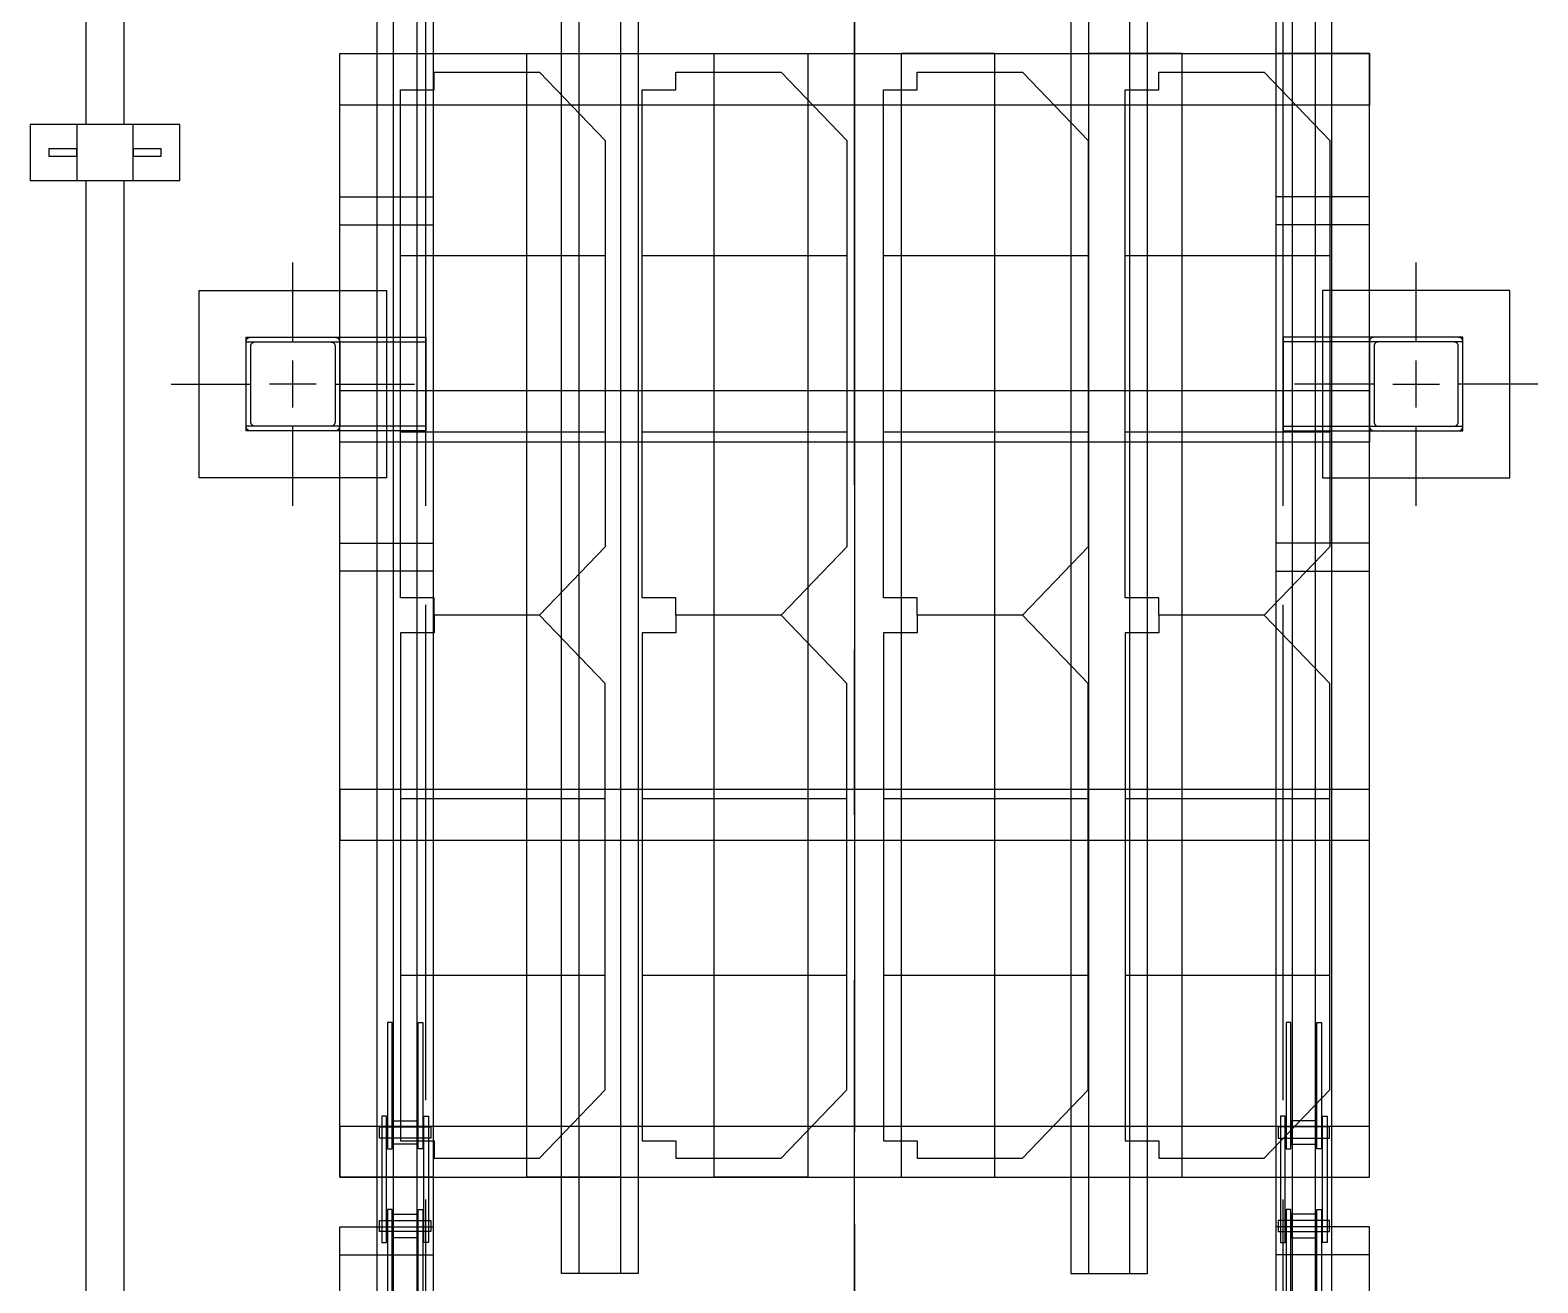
# Model space of a CAD drawing. Extents: x -115306 to 97263, y 46189 to 262006.
# Drawn here: x -41989 to -40378, y 245996 to 247334 of the extents above; entities that cross this region are included whole.
import ezdxf

# ---------------------------------------------------------------- set-up
doc = ezdxf.new("R2010")
doc.units = 0
doc.header["$LTSCALE"] = 508
for name, pattern in [('STYLE_02', [0.694427, 0.486069, -0.208359]), ('STYLE_03', [1.25, 1.041641, -0.208359]), ('STYLE_06', [3.125, 2.083359, -0.347214, 0.347214, -0.347214])]:
    doc.linetypes.add(name, pattern=pattern)
doc.layers.add('INSTALACION_NUEVA', color=7, linetype='CONTINUOUS')

# ---------------------------------------------------------------- blocks, each defined once
blk = doc.blocks.new('*U333')
at = {"layer": 'INSTALACION_NUEVA', "color": 4, "linetype": 'Continuous'}
for p, q in [((-17102.8, 23278.7), (-17202.8, 23278.7)), ((-17102.8, 22938.7), (-17202.8, 22938.7))]:
    blk.add_line(p, q, dxfattribs=at)
at = {"layer": 'INSTALACION_NUEVA', "color": 1, "linetype": 'Continuous'}
blk.add_lwpolyline([(-17102.8, 22908.7), (-17102.8, 23308.7), (-17202.8, 23308.7), (-17202.8, 22908.7)], close=True, dxfattribs=at)
blk = doc.blocks.new('*U334')
at = {"layer": 'INSTALACION_NUEVA', "color": 1, "linetype": 'Continuous'}
blk.add_lwpolyline([(-17002.8, 23058.7), (-17002.8, 23158.7), (-17194.8, 23158.7), (-17194.8, 23058.7)], close=True, dxfattribs=at)
at = {"layer": 'INSTALACION_NUEVA', "color": 4, "linetype": 'STYLE_03'}
blk.add_lwpolyline([(-17002.8, 23063.7), (-17002.8, 23153.7), (-17194.8, 23153.7), (-17194.8, 23063.7)], close=True, dxfattribs=at)
blk = doc.blocks.new('*U335')
at = {"layer": 'INSTALACION_NUEVA', "color": 1, "linetype": 'STYLE_02'}
blk.add_lwpolyline([(-17002.8, 23153.7), (-17002.8, 23154.2), (-17002.9, 23154.7), (-17003, 23155.2), (-17003.2, 23155.6), (-17003.4, 23156.1), (-17003.6, 23156.5), (-17003.9, 23156.9), (-17004.2, 23157.3), (-17004.6, 23157.6), (-17005, 23157.9), (-17005.4, 23158.1), (-17005.9, 23158.3), (-17006.3, 23158.5), (-17006.8, 23158.6), (-17007.3, 23158.7), (-17007.8, 23158.7), (-17097.8, 23158.7), (-17098.3, 23158.7), (-17098.8, 23158.6), (-17099.2, 23158.5), (-17099.7, 23158.3), (-17100.1, 23158.1), (-17100.6, 23157.9), (-17100.9, 23157.6), (-17101.3, 23157.3), (-17101.6, 23156.9), (-17101.9, 23156.5), (-17102.2, 23156.1), (-17102.4, 23155.6), (-17102.6, 23155.2), (-17102.7, 23154.7), (-17102.8, 23154.2), (-17102.8, 23153.7), (-17102.8, 23063.7), (-17102.8, 23063.2), (-17102.7, 23062.7), (-17102.6, 23062.3), (-17102.4, 23061.8), (-17102.2, 23061.4), (-17101.9, 23060.9), (-17101.6, 23060.5), (-17101.3, 23060.2), (-17100.9, 23059.9), (-17100.6, 23059.6), (-17100.1, 23059.3), (-17099.7, 23059.1), (-17099.2, 23058.9), (-17098.8, 23058.8), (-17098.3, 23058.7), (-17097.8, 23058.7), (-17007.8, 23058.7), (-17007.3, 23058.7), (-17006.8, 23058.8), (-17006.3, 23058.9), (-17005.9, 23059.1), (-17005.4, 23059.3), (-17005, 23059.6), (-17004.6, 23059.8), (-17004.2, 23060.2), (-17003.9, 23060.5), (-17003.6, 23060.9), (-17003.4, 23061.4), (-17003.2, 23061.8), (-17003, 23062.3), (-17002.9, 23062.7), (-17002.8, 23063.2), (-17002.8, 23063.7), (-17002.8, 23153.7)], close=True, dxfattribs=at)
at = {"layer": 'INSTALACION_NUEVA', "color": 4, "linetype": 'STYLE_02'}
blk.add_lwpolyline([(-17007.8, 23149.2), (-17007.8, 23149.7), (-17007.9, 23150.1), (-17008, 23150.5), (-17008.1, 23150.9), (-17008.3, 23151.3), (-17008.5, 23151.7), (-17008.8, 23152.1), (-17009.1, 23152.4), (-17009.4, 23152.7), (-17009.8, 23153), (-17010.2, 23153.2), (-17010.6, 23153.4), (-17011, 23153.5), (-17011.4, 23153.6), (-17011.8, 23153.7), (-17012.3, 23153.7), (-17093.3, 23153.7), (-17093.7, 23153.7), (-17094.2, 23153.6), (-17094.6, 23153.5), (-17095, 23153.4), (-17095.4, 23153.2), (-17095.8, 23153), (-17096.1, 23152.7), (-17096.5, 23152.4), (-17096.8, 23152.1), (-17097, 23151.7), (-17097.2, 23151.3), (-17097.4, 23150.9), (-17097.6, 23150.5), (-17097.7, 23150.1), (-17097.8, 23149.7), (-17097.8, 23149.2), (-17097.8, 23068.2), (-17097.8, 23067.8), (-17097.7, 23067.3), (-17097.6, 23066.9), (-17097.4, 23066.5), (-17097.2, 23066.1), (-17097, 23065.7), (-17096.8, 23065.4), (-17096.5, 23065), (-17096.1, 23064.7), (-17095.8, 23064.5), (-17095.4, 23064.2), (-17095, 23064.1), (-17094.6, 23063.9), (-17094.2, 23063.8), (-17093.7, 23063.7), (-17093.3, 23063.7), (-17012.3, 23063.7), (-17011.8, 23063.7), (-17011.4, 23063.8), (-17011, 23063.9), (-17010.6, 23064.1), (-17010.2, 23064.2), (-17009.8, 23064.5), (-17009.4, 23064.7), (-17009.1, 23065), (-17008.8, 23065.4), (-17008.5, 23065.7), (-17008.3, 23066.1), (-17008.1, 23066.5), (-17008, 23066.9), (-17007.9, 23067.3), (-17007.8, 23067.8), (-17007.8, 23068.2), (-17007.8, 23149.2)], close=True, dxfattribs=at)
blk = doc.blocks.new('*U336')
at = {"layer": 'INSTALACION_NUEVA', "color": 4, "linetype": 'Continuous'}
for p, q in [((-17052.8, 23153.7), (-17052.8, 23238.7)), ((-17052.8, 23083.7), (-17052.8, 23133.7)), ((-17097.8, 23108.7), (-17182.8, 23108.7)), ((-17077.8, 23108.7), (-17027.8, 23108.7)), ((-16922.8, 23108.7), (-17007.8, 23108.7)), ((-17052.8, 22978.7), (-17052.8, 23063.7))]:
    blk.add_line(p, q, dxfattribs=at)
blk = doc.blocks.new('*U337')
at = {"layer": 'INSTALACION_NUEVA', "color": 4, "linetype": 'Continuous'}
for p, q in [((-17102.8, 22178.7), (-17202.8, 22178.7)), ((-17102.8, 21838.7), (-17202.8, 21838.7))]:
    blk.add_line(p, q, dxfattribs=at)
at = {"layer": 'INSTALACION_NUEVA', "color": 1, "linetype": 'Continuous'}
blk.add_lwpolyline([(-17102.8, 21808.7), (-17102.8, 22208.7), (-17202.8, 22208.7), (-17202.8, 21808.7)], close=True, dxfattribs=at)
blk = doc.blocks.new('*U346')
at = {"layer": 'INSTALACION_NUEVA', "color": 4, "linetype": 'Continuous'}
for p, q in [((-18202.8, 23278.7), (-18102.8, 23278.7)), ((-18202.8, 22938.7), (-18102.8, 22938.7))]:
    blk.add_line(p, q, dxfattribs=at)
at = {"layer": 'INSTALACION_NUEVA', "color": 1, "linetype": 'Continuous'}
blk.add_lwpolyline([(-18202.8, 22908.7), (-18202.8, 23308.7), (-18102.8, 23308.7), (-18102.8, 22908.7)], close=True, dxfattribs=at)
blk = doc.blocks.new('*U347')
at = {"layer": 'INSTALACION_NUEVA', "color": 1, "linetype": 'Continuous'}
blk.add_lwpolyline([(-18302.8, 23058.7), (-18302.8, 23158.7), (-18110.8, 23158.7), (-18110.8, 23058.7)], close=True, dxfattribs=at)
at = {"layer": 'INSTALACION_NUEVA', "color": 4, "linetype": 'STYLE_03'}
blk.add_lwpolyline([(-18302.8, 23063.7), (-18302.8, 23153.7), (-18110.8, 23153.7), (-18110.8, 23063.7)], close=True, dxfattribs=at)
blk = doc.blocks.new('*U348')
at = {"layer": 'INSTALACION_NUEVA', "color": 1, "linetype": 'STYLE_02'}
blk.add_lwpolyline([(-18302.8, 23153.7), (-18302.8, 23154.2), (-18302.7, 23154.7), (-18302.6, 23155.2), (-18302.4, 23155.6), (-18302.2, 23156.1), (-18301.9, 23156.5), (-18301.6, 23156.9), (-18301.3, 23157.3), (-18300.9, 23157.6), (-18300.6, 23157.9), (-18300.1, 23158.1), (-18299.7, 23158.3), (-18299.2, 23158.5), (-18298.8, 23158.6), (-18298.3, 23158.7), (-18297.8, 23158.7), (-18207.8, 23158.7), (-18207.3, 23158.7), (-18206.8, 23158.6), (-18206.3, 23158.5), (-18205.9, 23158.3), (-18205.4, 23158.1), (-18205, 23157.9), (-18204.6, 23157.6), (-18204.2, 23157.3), (-18203.9, 23156.9), (-18203.6, 23156.5), (-18203.4, 23156.1), (-18203.2, 23155.6), (-18203, 23155.2), (-18202.9, 23154.7), (-18202.8, 23154.2), (-18202.8, 23153.7), (-18202.8, 23063.7), (-18202.8, 23063.2), (-18202.9, 23062.7), (-18203, 23062.3), (-18203.2, 23061.8), (-18203.4, 23061.4), (-18203.6, 23060.9), (-18203.9, 23060.5), (-18204.2, 23060.2), (-18204.6, 23059.9), (-18205, 23059.6), (-18205.4, 23059.3), (-18205.9, 23059.1), (-18206.3, 23058.9), (-18206.8, 23058.8), (-18207.3, 23058.7), (-18207.8, 23058.7), (-18297.8, 23058.7), (-18298.3, 23058.7), (-18298.8, 23058.8), (-18299.2, 23058.9), (-18299.7, 23059.1), (-18300.1, 23059.3), (-18300.6, 23059.6), (-18300.9, 23059.8), (-18301.3, 23060.2), (-18301.6, 23060.5), (-18301.9, 23060.9), (-18302.2, 23061.4), (-18302.4, 23061.8), (-18302.6, 23062.3), (-18302.7, 23062.7), (-18302.8, 23063.2), (-18302.8, 23063.7), (-18302.8, 23153.7)], close=True, dxfattribs=at)
at = {"layer": 'INSTALACION_NUEVA', "color": 4, "linetype": 'STYLE_02'}
blk.add_lwpolyline([(-18297.8, 23149.2), (-18297.8, 23149.7), (-18297.7, 23150.1), (-18297.6, 23150.5), (-18297.4, 23150.9), (-18297.2, 23151.3), (-18297, 23151.7), (-18296.8, 23152.1), (-18296.5, 23152.4), (-18296.1, 23152.7), (-18295.8, 23153), (-18295.4, 23153.2), (-18295, 23153.4), (-18294.6, 23153.5), (-18294.2, 23153.6), (-18293.7, 23153.7), (-18293.3, 23153.7), (-18212.3, 23153.7), (-18211.8, 23153.7), (-18211.4, 23153.6), (-18211, 23153.5), (-18210.6, 23153.4), (-18210.2, 23153.2), (-18209.8, 23153), (-18209.4, 23152.7), (-18209.1, 23152.4), (-18208.8, 23152.1), (-18208.5, 23151.7), (-18208.3, 23151.3), (-18208.1, 23150.9), (-18208, 23150.5), (-18207.9, 23150.1), (-18207.8, 23149.7), (-18207.8, 23149.2), (-18207.8, 23068.2), (-18207.8, 23067.8), (-18207.9, 23067.3), (-18208, 23066.9), (-18208.1, 23066.5), (-18208.3, 23066.1), (-18208.5, 23065.7), (-18208.8, 23065.4), (-18209.1, 23065), (-18209.4, 23064.7), (-18209.8, 23064.5), (-18210.2, 23064.2), (-18210.6, 23064.1), (-18211, 23063.9), (-18211.4, 23063.8), (-18211.8, 23063.7), (-18212.3, 23063.7), (-18293.3, 23063.7), (-18293.7, 23063.7), (-18294.2, 23063.8), (-18294.6, 23063.9), (-18295, 23064.1), (-18295.4, 23064.2), (-18295.8, 23064.5), (-18296.1, 23064.7), (-18296.5, 23065), (-18296.8, 23065.4), (-18297, 23065.7), (-18297.2, 23066.1), (-18297.4, 23066.5), (-18297.6, 23066.9), (-18297.7, 23067.3), (-18297.8, 23067.8), (-18297.8, 23068.2), (-18297.8, 23149.2)], close=True, dxfattribs=at)
blk = doc.blocks.new('*U349')
at = {"layer": 'INSTALACION_NUEVA', "color": 4, "linetype": 'Continuous'}
for p, q in [((-18252.8, 23153.7), (-18252.8, 23238.7)), ((-18252.8, 23083.7), (-18252.8, 23133.7)), ((-18382.8, 23108.7), (-18297.8, 23108.7)), ((-18227.8, 23108.7), (-18277.8, 23108.7)), ((-18207.8, 23108.7), (-18122.8, 23108.7)), ((-18252.8, 22978.7), (-18252.8, 23063.7))]:
    blk.add_line(p, q, dxfattribs=at)
blk = doc.blocks.new('*U350')
at = {"layer": 'INSTALACION_NUEVA', "color": 4, "linetype": 'Continuous'}
for p, q in [((-18202.8, 22178.7), (-18102.8, 22178.7)), ((-18202.8, 21838.7), (-18102.8, 21838.7))]:
    blk.add_line(p, q, dxfattribs=at)
at = {"layer": 'INSTALACION_NUEVA', "color": 1, "linetype": 'Continuous'}
blk.add_lwpolyline([(-18202.8, 21808.7), (-18202.8, 22208.7), (-18102.8, 22208.7), (-18102.8, 21808.7)], close=True, dxfattribs=at)
blk = doc.blocks.new('*U360')
at = {"layer": 'INSTALACION_NUEVA', "color": 4, "linetype": 'Continuous'}
for points in [[(-17191.8, 22426.9), (-17191.8, 22291.9), (-17186.8, 22291.9), (-17186.8, 22426.9)], [(-17158.8, 22426.9), (-17153.8, 22426.9), (-17153.8, 22291.9), (-17158.8, 22291.9)], [(-17197.8, 22326.9), (-17197.8, 22191.9), (-17192.8, 22191.9), (-17192.8, 22326.9)], [(-17152.8, 22326.9), (-17147.8, 22326.9), (-17147.8, 22191.9), (-17152.8, 22191.9)], [(-17200.3, 22315.4), (-17200.3, 22303.4), (-17145.3, 22303.4), (-17145.3, 22315.4)], [(-17185.8, 22321.9), (-17185.8, 22296.9), (-17159.8, 22296.9), (-17159.8, 22321.9)], [(-17200.3, 22215.4), (-17200.3, 22203.4), (-17145.3, 22203.4), (-17145.3, 22215.4)], [(-17191.8, 22226.9), (-17191.8, 22091.9), (-17186.8, 22091.9), (-17186.8, 22226.9)], [(-17185.8, 22221.9), (-17185.8, 22196.9), (-17159.8, 22196.9), (-17159.8, 22221.9)], [(-17158.8, 22226.9), (-17153.8, 22226.9), (-17153.8, 22091.9), (-17158.8, 22091.9)], [(-17200.3, 22115.4), (-17200.3, 22103.4), (-17145.3, 22103.4), (-17145.3, 22115.4)], [(-17197.8, 22126.9), (-17197.8, 21991.9), (-17192.8, 21991.9), (-17192.8, 22126.9)], [(-17185.8, 22121.9), (-17185.8, 22096.9), (-17159.8, 22096.9), (-17159.8, 22121.9)], [(-17152.8, 22126.9), (-17147.8, 22126.9), (-17147.8, 21991.9), (-17152.8, 21991.9)], [(-17191.8, 22026.9), (-17191.8, 21891.9), (-17186.8, 21891.9), (-17186.8, 22026.9)], [(-17185.8, 22021.9), (-17185.8, 21996.9), (-17159.8, 21996.9), (-17159.8, 22021.9)], [(-17158.8, 22026.9), (-17153.8, 22026.9), (-17153.8, 21891.9), (-17158.8, 21891.9)], [(-17200.3, 22015.4), (-17200.3, 22003.4), (-17145.3, 22003.4), (-17145.3, 22015.4)], [(-17197.8, 21926.9), (-17197.8, 21791.9), (-17192.8, 21791.9), (-17192.8, 21926.9)], [(-17185.8, 21921.9), (-17185.8, 21896.9), (-17159.8, 21896.9), (-17159.8, 21921.9)], [(-17152.8, 21926.9), (-17147.8, 21926.9), (-17147.8, 21791.9), (-17152.8, 21791.9)], [(-17200.3, 21915.4), (-17200.3, 21903.4), (-17145.3, 21903.4), (-17145.3, 21915.4)], [(-17191.8, 21826.9), (-17191.8, 21691.9), (-17186.8, 21691.9), (-17186.8, 21826.9)], [(-17158.8, 21826.9), (-17153.8, 21826.9), (-17153.8, 21691.9), (-17158.8, 21691.9)], [(-17200.3, 21815.4), (-17200.3, 21803.4), (-17145.3, 21803.4), (-17145.3, 21815.4)], [(-17185.8, 21821.9), (-17185.8, 21796.9), (-17159.8, 21796.9), (-17159.8, 21821.9)], [(-17200.3, 21715.4), (-17200.3, 21703.4), (-17145.3, 21703.4), (-17145.3, 21715.4)], [(-17197.8, 21726.9), (-17197.8, 21591.9), (-17192.8, 21591.9), (-17192.8, 21726.9)], [(-17185.8, 21721.9), (-17185.8, 21696.9), (-17159.8, 21696.9), (-17159.8, 21721.9)], [(-17152.8, 21726.9), (-17147.8, 21726.9), (-17147.8, 21591.9), (-17152.8, 21591.9)], [(-17191.8, 21626.9), (-17191.8, 21490), (-17186.8, 21490), (-17186.8, 21626.9)], [(-17185.8, 21621.9), (-17185.8, 21596.9), (-17159.8, 21596.9), (-17159.8, 21621.9)], [(-17158.8, 21626.9), (-17153.8, 21626.9), (-17153.8, 21490), (-17158.8, 21490)], [(-17200.3, 21615.4), (-17200.3, 21603.4), (-17145.3, 21603.4), (-17145.3, 21615.4)], [(-17197.8, 21525), (-17197.8, 21421), (-17192.8, 21421), (-17192.8, 21525)], [(-17185.8, 21522.1), (-17185.8, 21497.1), (-17159.8, 21497.1), (-17159.8, 21522.1)], [(-17152.8, 21525), (-17147.8, 21525), (-17147.8, 21421), (-17152.8, 21421)], [(-17200.3, 21515.6), (-17200.3, 21503.6), (-17145.3, 21503.6), (-17145.3, 21515.6)], [(-17200.3, 21447), (-17200.3, 21435), (-17145.3, 21435), (-17145.3, 21447)], [(-17191.8, 21454.5), (-17191.8, 21421.5), (-17186.8, 21421.5), (-17186.8, 21454.5)], [(-17185.8, 21453.5), (-17185.8, 21428.5), (-17159.8, 21428.5), (-17159.8, 21453.5)], [(-17158.8, 21454.5), (-17153.8, 21454.5), (-17153.8, 21421.5), (-17158.8, 21421.5)]]:
    blk.add_lwpolyline(points, close=True, dxfattribs=at)
blk = doc.blocks.new('*U361')
at = {"layer": 'INSTALACION_NUEVA', "color": 4, "linetype": 'Continuous'}
for points in [[(-18146.8, 22426.9), (-18151.8, 22426.9), (-18151.8, 22291.9), (-18146.8, 22291.9)], [(-18113.8, 22426.9), (-18113.8, 22291.9), (-18118.8, 22291.9), (-18118.8, 22426.9)], [(-18152.8, 22326.9), (-18157.8, 22326.9), (-18157.8, 22191.9), (-18152.8, 22191.9)], [(-18107.8, 22326.9), (-18107.8, 22191.9), (-18112.8, 22191.9), (-18112.8, 22326.9)], [(-18105.3, 22315.4), (-18105.3, 22303.4), (-18160.3, 22303.4), (-18160.3, 22315.4)], [(-18119.8, 22321.9), (-18119.8, 22296.9), (-18145.8, 22296.9), (-18145.8, 22321.9)], [(-18105.3, 22215.4), (-18105.3, 22203.4), (-18160.3, 22203.4), (-18160.3, 22215.4)], [(-18146.8, 22226.9), (-18151.8, 22226.9), (-18151.8, 22091.9), (-18146.8, 22091.9)], [(-18119.8, 22221.9), (-18119.8, 22196.9), (-18145.8, 22196.9), (-18145.8, 22221.9)], [(-18113.8, 22226.9), (-18113.8, 22091.9), (-18118.8, 22091.9), (-18118.8, 22226.9)], [(-18105.3, 22115.4), (-18105.3, 22103.4), (-18160.3, 22103.4), (-18160.3, 22115.4)], [(-18152.8, 22126.9), (-18157.8, 22126.9), (-18157.8, 21991.9), (-18152.8, 21991.9)], [(-18119.8, 22121.9), (-18119.8, 22096.9), (-18145.8, 22096.9), (-18145.8, 22121.9)], [(-18107.8, 22126.9), (-18107.8, 21991.9), (-18112.8, 21991.9), (-18112.8, 22126.9)], [(-18146.8, 22026.9), (-18151.8, 22026.9), (-18151.8, 21891.9), (-18146.8, 21891.9)], [(-18119.8, 22021.9), (-18119.8, 21996.9), (-18145.8, 21996.9), (-18145.8, 22021.9)], [(-18113.8, 22026.9), (-18113.8, 21891.9), (-18118.8, 21891.9), (-18118.8, 22026.9)], [(-18105.3, 22015.4), (-18105.3, 22003.4), (-18160.3, 22003.4), (-18160.3, 22015.4)], [(-18152.8, 21926.9), (-18157.8, 21926.9), (-18157.8, 21791.9), (-18152.8, 21791.9)], [(-18119.8, 21921.9), (-18119.8, 21896.9), (-18145.8, 21896.9), (-18145.8, 21921.9)], [(-18107.8, 21926.9), (-18107.8, 21791.9), (-18112.8, 21791.9), (-18112.8, 21926.9)], [(-18105.3, 21915.4), (-18105.3, 21903.4), (-18160.3, 21903.4), (-18160.3, 21915.4)], [(-18146.8, 21826.9), (-18151.8, 21826.9), (-18151.8, 21691.9), (-18146.8, 21691.9)], [(-18113.8, 21826.9), (-18113.8, 21691.9), (-18118.8, 21691.9), (-18118.8, 21826.9)], [(-18105.3, 21815.4), (-18105.3, 21803.4), (-18160.3, 21803.4), (-18160.3, 21815.4)], [(-18119.8, 21821.9), (-18119.8, 21796.9), (-18145.8, 21796.9), (-18145.8, 21821.9)], [(-18105.3, 21715.4), (-18105.3, 21703.4), (-18160.3, 21703.4), (-18160.3, 21715.4)], [(-18152.8, 21726.9), (-18157.8, 21726.9), (-18157.8, 21591.9), (-18152.8, 21591.9)], [(-18119.8, 21721.9), (-18119.8, 21696.9), (-18145.8, 21696.9), (-18145.8, 21721.9)], [(-18107.8, 21726.9), (-18107.8, 21591.9), (-18112.8, 21591.9), (-18112.8, 21726.9)], [(-18146.8, 21626.9), (-18151.8, 21626.9), (-18151.8, 21490), (-18146.8, 21490)], [(-18119.8, 21621.9), (-18119.8, 21596.9), (-18145.8, 21596.9), (-18145.8, 21621.9)], [(-18113.8, 21626.9), (-18113.8, 21490), (-18118.8, 21490), (-18118.8, 21626.9)], [(-18105.3, 21615.4), (-18105.3, 21603.4), (-18160.3, 21603.4), (-18160.3, 21615.4)], [(-18152.8, 21525), (-18157.8, 21525), (-18157.8, 21421), (-18152.8, 21421)], [(-18119.8, 21522.1), (-18119.8, 21497.1), (-18145.8, 21497.1), (-18145.8, 21522.1)], [(-18107.8, 21525), (-18107.8, 21421), (-18112.8, 21421), (-18112.8, 21525)], [(-18105.3, 21515.6), (-18105.3, 21503.6), (-18160.3, 21503.6), (-18160.3, 21515.6)], [(-18105.3, 21447), (-18105.3, 21435), (-18160.3, 21435), (-18160.3, 21447)], [(-18146.8, 21454.5), (-18151.8, 21454.5), (-18151.8, 21421.5), (-18146.8, 21421.5)], [(-18119.8, 21453.5), (-18119.8, 21428.5), (-18145.8, 21428.5), (-18145.8, 21453.5)], [(-18113.8, 21454.5), (-18113.8, 21421.5), (-18118.8, 21421.5), (-18118.8, 21454.5)]]:
    blk.add_lwpolyline(points, close=True, dxfattribs=at)
blk = doc.blocks.new('*U362')
at = {"layer": 'INSTALACION_NUEVA', "color": 4, "linetype": 'STYLE_06'}
blk.add_line((-17652.8, 21413.7), (-17652.8, 24688.7), dxfattribs=at)
at = {"layer": 'INSTALACION_NUEVA', "color": 4, "linetype": 'STYLE_03'}
for p, q in [((-18110.8, 21708.7), (-18110.8, 24608.7)), ((-17194.8, 21708.7), (-17194.8, 24608.7))]:
    blk.add_line(p, q, dxfattribs=at)
at = {"layer": 'INSTALACION_NUEVA', "color": 1, "linetype": 'Continuous'}
for points in [[(-18162.8, 21708.7), (-18162.8, 24608.7), (-18102.8, 24608.7), (-18102.8, 21708.7)], [(-17142.8, 21708.7), (-17142.8, 24608.7), (-17202.8, 24608.7), (-17202.8, 21708.7)], [(-18145.3, 21708.7), (-18145.3, 24508.7), (-18120.3, 24508.7), (-18120.3, 21708.7)], [(-17160.3, 21708.7), (-17160.3, 24508.7), (-17185.3, 24508.7), (-17185.3, 21708.7)], [(-18352.8, 23008.7), (-18352.8, 23208.7), (-18152.8, 23208.7), (-18152.8, 23008.7)], [(-16952.8, 23008.7), (-16952.8, 23208.7), (-17152.8, 23208.7), (-17152.8, 23008.7)]]:
    blk.add_lwpolyline(points, close=True, dxfattribs=at)
at = {"layer": 'INSTALACION_NUEVA', "color": 4}
for name in ['*U346', '*U333', '*U349', '*U336', '*U347', '*U348', '*U334', '*U335', '*U361', '*U360', '*U350', '*U337']:
    blk.add_blockref(name, (0, 0), dxfattribs=at)
blk = doc.blocks.new('*U432')
at = {"layer": 'INSTALACION_NUEVA', "color": 4}
blk.add_blockref('*U362', (0, 0), dxfattribs=at)
blk = doc.blocks.new('*U263')
at = {"layer": 'INSTALACION_NUEVA', "color": 4, "linetype": 'Continuous'}
for points in [[(-17965.8, 31658.7), (-17883.8, 31658.7), (-17883.8, 22158.7), (-17965.8, 22158.7)], [(-17946.8, 31658.7), (-17902.8, 31658.7), (-17902.8, 22158.7), (-17946.8, 22158.7)]]:
    blk.add_lwpolyline(points, close=True, dxfattribs=at)
blk = doc.blocks.new('*U264')
at = {"layer": 'INSTALACION_NUEVA', "color": 4, "linetype": 'Continuous'}
for points in [[(-17339.8, 31658.7), (-17421.8, 31658.7), (-17421.8, 22158.7), (-17339.8, 22158.7)], [(-17358.8, 31658.7), (-17402.8, 31658.7), (-17402.8, 22158.7), (-17358.8, 22158.7)]]:
    blk.add_lwpolyline(points, close=True, dxfattribs=at)
blk = doc.blocks.new('*U267')
at = {"layer": 'INSTALACION_NUEVA', "color": 4, "linetype": 'STYLE_06'}
blk.add_line((-17652.8, 31658.7), (-17652.8, 22158.7), dxfattribs=at)
at = {"layer": 'INSTALACION_NUEVA', "color": 4}
for name in ['*U263', '*U264']:
    blk.add_blockref(name, (0, 0), dxfattribs=at)
blk = doc.blocks.new('*U272')
at = {"layer": 'INSTALACION_NUEVA', "color": 4}
blk.add_blockref('*U267', (0, 0), dxfattribs=at)
blk = doc.blocks.new('*U136')
at = {"layer": 'INSTALACION_NUEVA', "color": 5, "linetype": 'Continuous'}
for points in [[(-18533.5, 23386), (-18533.5, 23326), (-18373.5, 23326), (-18373.5, 23386)], [(-18483.5, 23386), (-18483.5, 23326), (-18423.5, 23326), (-18423.5, 23386)], [(-18513.5, 23360), (-18513.5, 23352), (-18483.5, 23352), (-18483.5, 23360)], [(-18423.5, 23360), (-18423.5, 23352), (-18393.5, 23352), (-18393.5, 23360)]]:
    blk.add_lwpolyline(points, close=True, dxfattribs=at)
blk = doc.blocks.new('*U139')
at = {"layer": 'INSTALACION_NUEVA', "color": 5, "linetype": 'Continuous'}
for points in [[(-18433.5, 25326), (-18433.5, 23386), (-18473.5, 23386), (-18473.5, 25326)], [(-18433.5, 23326), (-18433.5, 21386), (-18473.5, 21386), (-18473.5, 23326)]]:
    blk.add_lwpolyline(points, close=True, dxfattribs=at)
at = {"layer": 'INSTALACION_NUEVA', "color": 4}
blk.add_blockref('*U136', (0, 0), dxfattribs=at)
blk = doc.blocks.new('*U459')
at = {"layer": 'INSTALACION_NUEVA', "color": 4, "linetype": 'Continuous'}
for points in [[(-18202.8, 23461.7), (-17102.8, 23461.7), (-17102.8, 23406.7), (-18202.8, 23406.7)], [(-18202.8, 23461.7), (-18102.8, 23461.7), (-18102.8, 22261.7), (-18202.8, 22261.7)], [(-18002.8, 23461.7), (-17902.8, 23461.7), (-17902.8, 22261.7), (-18002.8, 22261.7)], [(-17802.8, 23461.7), (-17702.8, 23461.7), (-17702.8, 22261.7), (-17802.8, 22261.7)], [(-17502.8, 23461.7), (-17602.8, 23461.7), (-17602.8, 22261.7), (-17502.8, 22261.7)], [(-17302.8, 23461.7), (-17402.8, 23461.7), (-17402.8, 22261.7), (-17302.8, 22261.7)], [(-17102.8, 23461.7), (-17202.8, 23461.7), (-17202.8, 22261.7), (-17102.8, 22261.7)], [(-18202.8, 23101.7), (-17102.8, 23101.7), (-17102.8, 23046.7), (-18202.8, 23046.7)], [(-18202.8, 22621.7), (-17102.8, 22621.7), (-17102.8, 22675.7), (-18202.8, 22675.7)], [(-18202.8, 22261.7), (-17102.8, 22261.7), (-17102.8, 22315.7), (-18202.8, 22315.7)]]:
    blk.add_lwpolyline(points, close=True, dxfattribs=at)
blk = doc.blocks.new('*U460')
at = {"layer": 'INSTALACION_NUEVA', "color": 1, "linetype": 'Continuous'}
for p, q in [((-18101.8, 22861.7), (-18101.8, 22843)), ((-18068, 22861.7), (-18101.8, 22861.7)), ((-18023, 22861.7), (-18068, 22861.7)), ((-17989.3, 22861.7), (-18023, 22861.7)), ((-17919.1, 22788.7), (-17989.3, 22861.7)), ((-18137.8, 22843), (-18137.8, 22300.4)), ((-18101.8, 22843), (-18137.8, 22843)), ((-17919.1, 22354.7), (-17919.1, 22788.7)), ((-18137.8, 22665.9), (-17919.1, 22665.9)), ((-18137.8, 22477.5), (-17919.1, 22477.5)), ((-17989.3, 22281.7), (-17919.1, 22354.7)), ((-18137.8, 22300.4), (-18101.8, 22300.4)), ((-18101.8, 22300.4), (-18101.8, 22281.7)), ((-18101.8, 22281.7), (-18068, 22281.7)), ((-18068, 22281.7), (-18023, 22281.7)), ((-18023, 22281.7), (-17989.3, 22281.7))]:
    blk.add_line(p, q, dxfattribs=at)
blk = doc.blocks.new('*U461')
at = {"layer": 'INSTALACION_NUEVA', "color": 1, "linetype": 'Continuous'}
for p, q in [((-17843.8, 22861.7), (-17843.8, 22843)), ((-17810, 22861.7), (-17843.8, 22861.7)), ((-17765, 22861.7), (-17810, 22861.7)), ((-17731.3, 22861.7), (-17765, 22861.7)), ((-17661.1, 22788.7), (-17731.3, 22861.7)), ((-17879.8, 22843), (-17879.8, 22300.4)), ((-17843.8, 22843), (-17879.8, 22843)), ((-17661.1, 22354.7), (-17661.1, 22788.7)), ((-17879.8, 22665.9), (-17661.1, 22665.9)), ((-17879.8, 22477.5), (-17661.1, 22477.5)), ((-17731.3, 22281.7), (-17661.1, 22354.7)), ((-17879.8, 22300.4), (-17843.8, 22300.4)), ((-17843.8, 22300.4), (-17843.8, 22281.7)), ((-17843.8, 22281.7), (-17810, 22281.7)), ((-17810, 22281.7), (-17765, 22281.7)), ((-17765, 22281.7), (-17731.3, 22281.7))]:
    blk.add_line(p, q, dxfattribs=at)
blk = doc.blocks.new('*U462')
at = {"layer": 'INSTALACION_NUEVA', "color": 1, "linetype": 'Continuous'}
for p, q in [((-17585.8, 22861.7), (-17585.8, 22843)), ((-17552, 22861.7), (-17585.8, 22861.7)), ((-17507, 22861.7), (-17552, 22861.7)), ((-17473.3, 22861.7), (-17507, 22861.7)), ((-17403.1, 22788.7), (-17473.3, 22861.7)), ((-17621.8, 22843), (-17621.8, 22300.4)), ((-17585.8, 22843), (-17621.8, 22843)), ((-17403.1, 22354.7), (-17403.1, 22788.7)), ((-17621.8, 22665.9), (-17403.1, 22665.9)), ((-17621.8, 22477.5), (-17403.1, 22477.5)), ((-17473.3, 22281.7), (-17403.1, 22354.7)), ((-17621.8, 22300.4), (-17585.8, 22300.4)), ((-17585.8, 22300.4), (-17585.8, 22281.7)), ((-17585.8, 22281.7), (-17552, 22281.7)), ((-17552, 22281.7), (-17507, 22281.7)), ((-17507, 22281.7), (-17473.3, 22281.7))]:
    blk.add_line(p, q, dxfattribs=at)
blk = doc.blocks.new('*U463')
at = {"layer": 'INSTALACION_NUEVA', "color": 1, "linetype": 'Continuous'}
for p, q in [((-17327.8, 22861.7), (-17327.8, 22843)), ((-17294, 22861.7), (-17327.8, 22861.7)), ((-17249, 22861.7), (-17294, 22861.7)), ((-17215.3, 22861.7), (-17249, 22861.7)), ((-17145.1, 22788.7), (-17215.3, 22861.7)), ((-17363.8, 22843), (-17363.8, 22300.4)), ((-17327.8, 22843), (-17363.8, 22843)), ((-17145.1, 22354.7), (-17145.1, 22788.7)), ((-17363.8, 22665.9), (-17145.1, 22665.9)), ((-17363.8, 22477.5), (-17145.1, 22477.5)), ((-17215.3, 22281.7), (-17145.1, 22354.7)), ((-17363.8, 22300.4), (-17327.8, 22300.4)), ((-17327.8, 22300.4), (-17327.8, 22281.7)), ((-17327.8, 22281.7), (-17294, 22281.7)), ((-17294, 22281.7), (-17249, 22281.7)), ((-17249, 22281.7), (-17215.3, 22281.7))]:
    blk.add_line(p, q, dxfattribs=at)
blk = doc.blocks.new('*U464')
at = {"layer": 'INSTALACION_NUEVA', "color": 1}
for name in ['*U460', '*U461', '*U462', '*U463']:
    blk.add_blockref(name, (0, 0), dxfattribs=at)
blk = doc.blocks.new('*U465')
at = {"layer": 'INSTALACION_NUEVA', "color": 1, "linetype": 'Continuous'}
for p, q in [((-18101.8, 23441.7), (-18068, 23441.7)), ((-18101.8, 23423), (-18101.8, 23441.7)), ((-18068, 23441.7), (-18023, 23441.7)), ((-18023, 23441.7), (-17989.3, 23441.7)), ((-17989.3, 23441.7), (-17919.1, 23368.7)), ((-18137.8, 23423), (-18101.8, 23423)), ((-18137.8, 22880.4), (-18137.8, 23423)), ((-17919.1, 23368.7), (-17919.1, 22934.7)), ((-18137.8, 23245.9), (-17919.1, 23245.9)), ((-18137.8, 23057.5), (-17919.1, 23057.5)), ((-17919.1, 22934.7), (-17989.3, 22861.7)), ((-18101.8, 22880.4), (-18137.8, 22880.4)), ((-18101.8, 22861.7), (-18101.8, 22880.4)), ((-18068, 22861.7), (-18101.8, 22861.7)), ((-18023, 22861.7), (-18068, 22861.7)), ((-17989.3, 22861.7), (-18023, 22861.7))]:
    blk.add_line(p, q, dxfattribs=at)
blk = doc.blocks.new('*U466')
at = {"layer": 'INSTALACION_NUEVA', "color": 1, "linetype": 'Continuous'}
for p, q in [((-17843.8, 23441.7), (-17810, 23441.7)), ((-17843.8, 23423), (-17843.8, 23441.7)), ((-17810, 23441.7), (-17765, 23441.7)), ((-17765, 23441.7), (-17731.3, 23441.7)), ((-17731.3, 23441.7), (-17661.1, 23368.7)), ((-17879.8, 23423), (-17843.8, 23423)), ((-17879.8, 22880.4), (-17879.8, 23423)), ((-17661.1, 23368.7), (-17661.1, 22934.7)), ((-17879.8, 23245.9), (-17661.1, 23245.9)), ((-17879.8, 23057.5), (-17661.1, 23057.5)), ((-17661.1, 22934.7), (-17731.3, 22861.7)), ((-17843.8, 22880.4), (-17879.8, 22880.4)), ((-17843.8, 22861.7), (-17843.8, 22880.4)), ((-17810, 22861.7), (-17843.8, 22861.7)), ((-17765, 22861.7), (-17810, 22861.7)), ((-17731.3, 22861.7), (-17765, 22861.7))]:
    blk.add_line(p, q, dxfattribs=at)
blk = doc.blocks.new('*U467')
at = {"layer": 'INSTALACION_NUEVA', "color": 1, "linetype": 'Continuous'}
for p, q in [((-17585.8, 23441.7), (-17552, 23441.7)), ((-17585.8, 23423), (-17585.8, 23441.7)), ((-17552, 23441.7), (-17507, 23441.7)), ((-17507, 23441.7), (-17473.3, 23441.7)), ((-17473.3, 23441.7), (-17403.1, 23368.7)), ((-17621.8, 23423), (-17585.8, 23423)), ((-17621.8, 22880.4), (-17621.8, 23423)), ((-17403.1, 23368.7), (-17403.1, 22934.7)), ((-17621.8, 23245.9), (-17403.1, 23245.9)), ((-17621.8, 23057.5), (-17403.1, 23057.5)), ((-17403.1, 22934.7), (-17473.3, 22861.7)), ((-17585.8, 22880.4), (-17621.8, 22880.4)), ((-17585.8, 22861.7), (-17585.8, 22880.4)), ((-17552, 22861.7), (-17585.8, 22861.7)), ((-17507, 22861.7), (-17552, 22861.7)), ((-17473.3, 22861.7), (-17507, 22861.7))]:
    blk.add_line(p, q, dxfattribs=at)
blk = doc.blocks.new('*U468')
at = {"layer": 'INSTALACION_NUEVA', "color": 1, "linetype": 'Continuous'}
for p, q in [((-17327.8, 23441.7), (-17294, 23441.7)), ((-17327.8, 23423), (-17327.8, 23441.7)), ((-17294, 23441.7), (-17249, 23441.7)), ((-17249, 23441.7), (-17215.3, 23441.7)), ((-17215.3, 23441.7), (-17145.1, 23368.7)), ((-17363.8, 23423), (-17327.8, 23423)), ((-17363.8, 22880.4), (-17363.8, 23423)), ((-17145.1, 23368.7), (-17145.1, 22934.7)), ((-17363.8, 23245.9), (-17145.1, 23245.9)), ((-17363.8, 23057.5), (-17145.1, 23057.5)), ((-17145.1, 22934.7), (-17215.3, 22861.7)), ((-17327.8, 22880.4), (-17363.8, 22880.4)), ((-17327.8, 22861.7), (-17327.8, 22880.4)), ((-17294, 22861.7), (-17327.8, 22861.7)), ((-17249, 22861.7), (-17294, 22861.7)), ((-17215.3, 22861.7), (-17249, 22861.7))]:
    blk.add_line(p, q, dxfattribs=at)
blk = doc.blocks.new('*U469')
at = {"layer": 'INSTALACION_NUEVA', "color": 1}
for name in ['*U465', '*U466', '*U467', '*U468']:
    blk.add_blockref(name, (0, 0), dxfattribs=at)
blk = doc.blocks.new('*U470')
at = {"layer": 'INSTALACION_NUEVA', "color": 4}
for name in ['*U459', '*U469', '*U464']:
    blk.add_blockref(name, (0, 0), dxfattribs=at)

msp = doc.modelspace()

# ---------------------------------------------------------------- linework, layer by layer
at = {"layer": 'INSTALACION_NUEVA', "color": 4, "linetype": 'STYLE_06'}
msp.add_line((-41107.99, 252056.44), (-41107.99, 238385.43), dxfattribs=at)

# ---------------------------------------------------------------- block references
at = {"layer": 'INSTALACION_NUEVA', "color": 4}
for name in ['*U272', '*U432', '*U470']:
    msp.add_blockref(name, (-23455.21, 223847.38), dxfattribs=at)
at = {"layer": 'INSTALACION_NUEVA', "color": 7}
msp.add_blockref('*U139', (-23455.21, 223847.38), dxfattribs=at)

doc.saveas('drawing.dxf')
